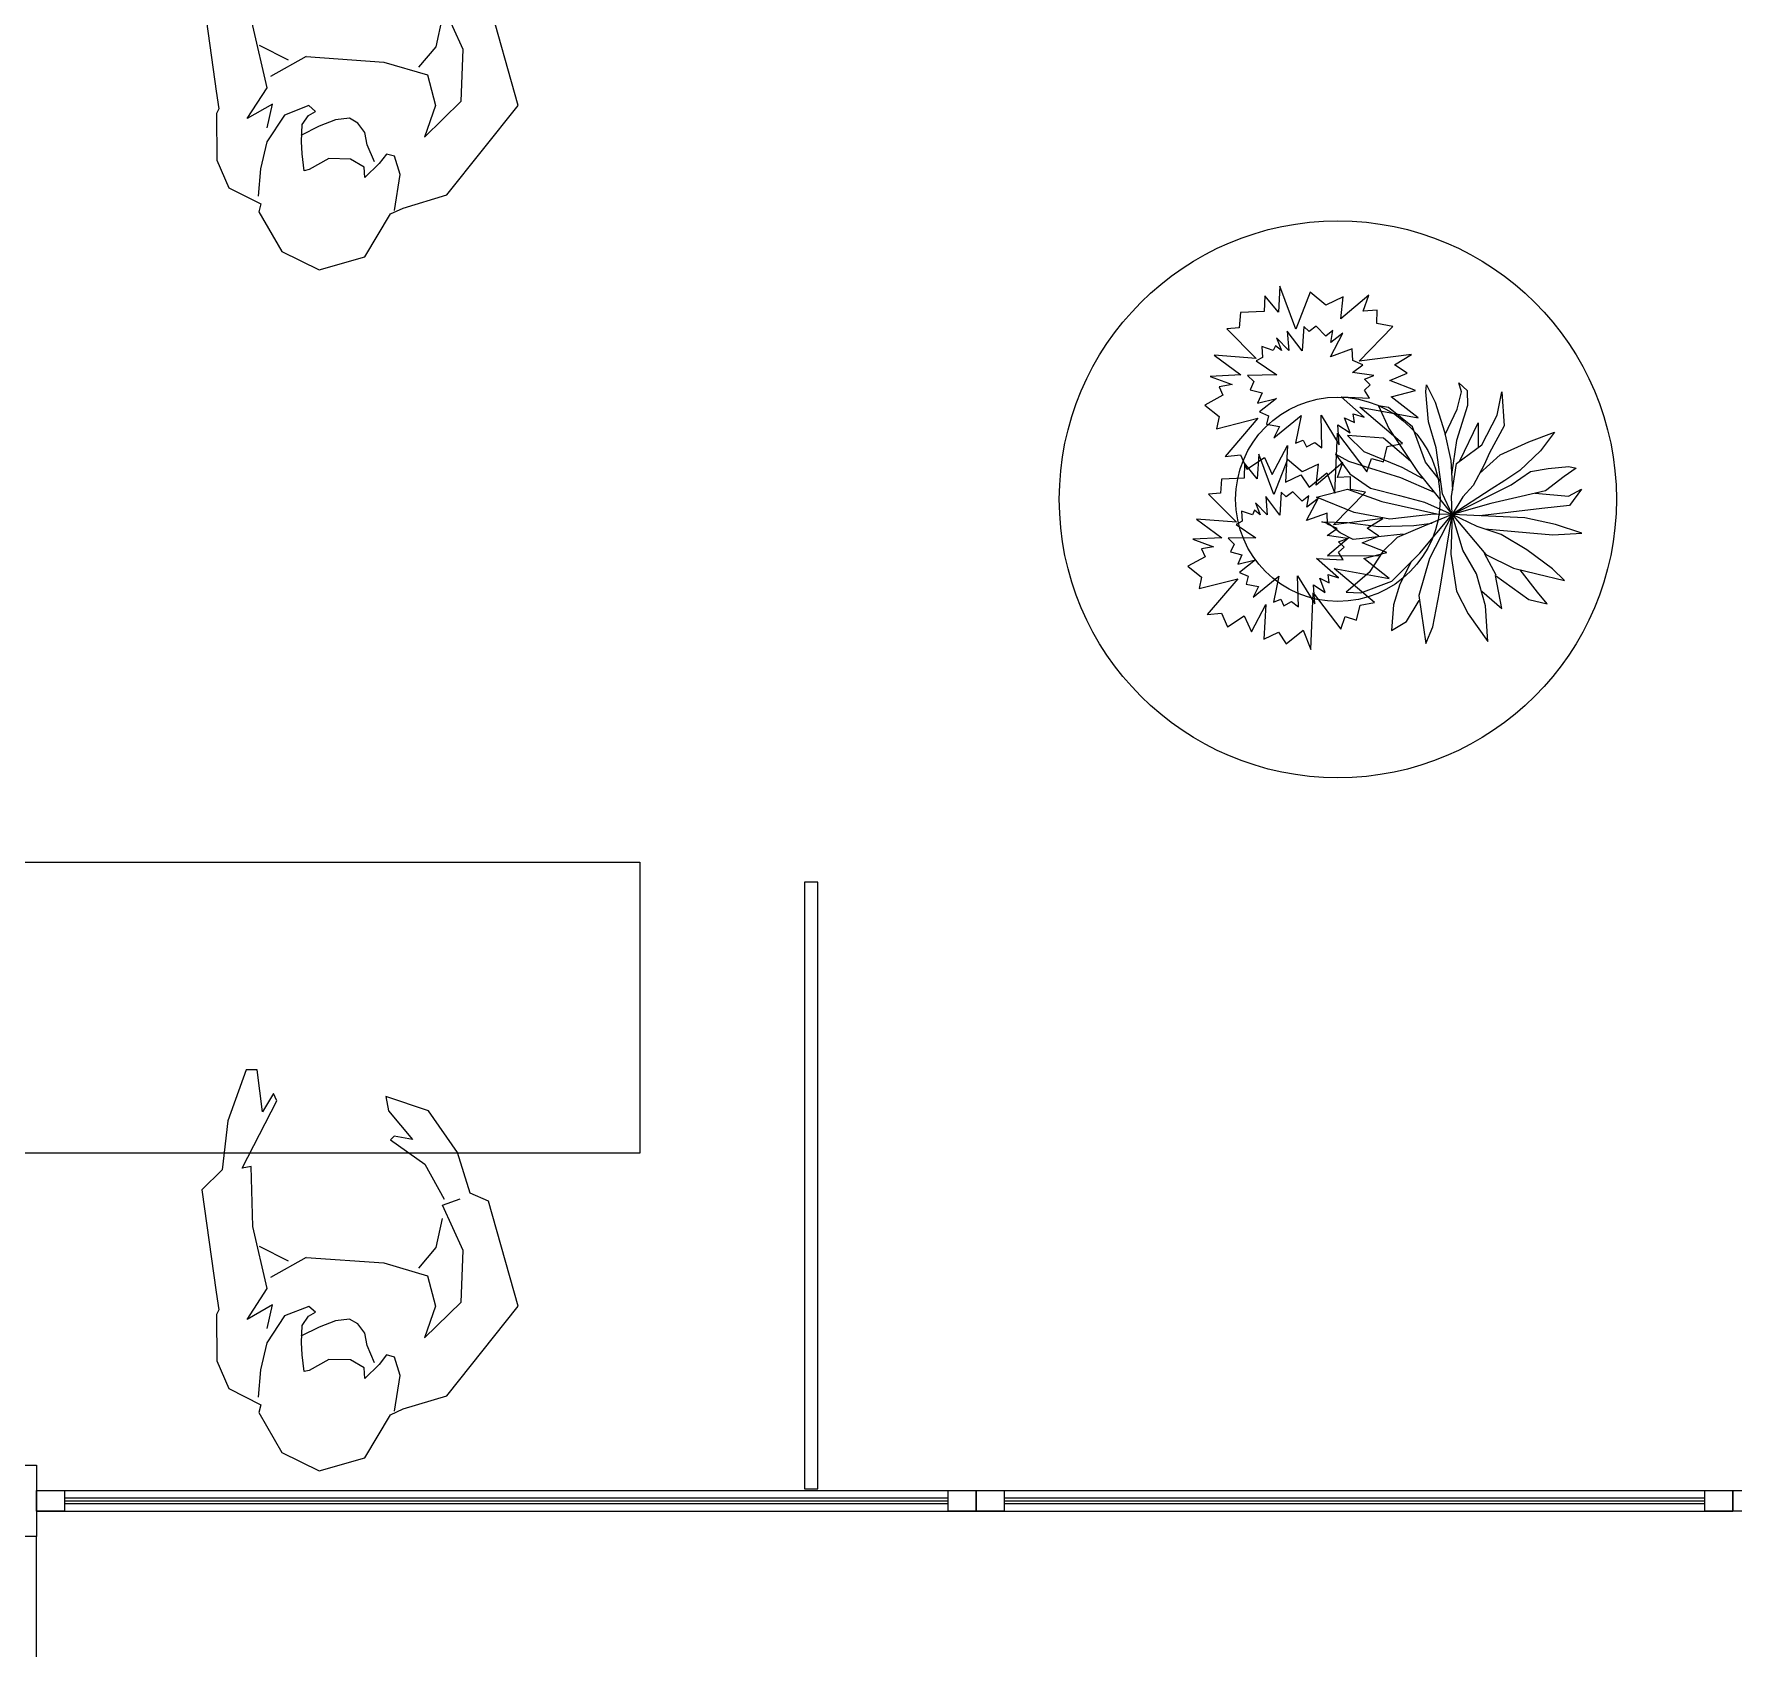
# Model space of a CAD drawing. Header units: millimetres. Extents: x 7703 to 16070, y -6855 to 95.
# Drawn here: x 13867.2 to 14199.6, y -5535 to -5219.1 of the extents above; entities that cross this region are included whole.
import ezdxf

# ---------------------------------------------------------------- set-up
doc = ezdxf.new("R2010")
doc.units = ezdxf.units.MM
doc.set_wipeout_variables(frame=1)
doc.layers.add('AHŞAP İNCE', color=7, linetype='Continuous', lineweight=9, true_color=0x433223)
for name, color, linetype, lineweight in [('E_TEFRIS', 151, 'Continuous', 0), ('TEFRIS', 9, 'Continuous', 0), ('TEFRIŞ', 34, 'Continuous', 20)]:
    doc.layers.add(name, color=color, linetype=linetype, lineweight=lineweight)
for name, color, linetype in [('INSAN', 150, 'Continuous'), ('Kıtc-014 Elk Tes İşaretler', 1, 'Continuous'), ('S-HOLE', 136, 'Continuous'), ('yeni', 7, 'Continuous'), ('YENİ AĞAÇ', 80, 'Continuous')]:
    doc.layers.add(name, color=color, linetype=linetype)
doc.styles.get("Standard").update_dxf_attribs({"font": 'stylu.ttf', "height": 10})

# ---------------------------------------------------------------- blocks, each defined once
blk = doc.blocks.new("INSANPLAN'")
blk.add_wipeout([(21.95, 21.02), (18.76, 25.62), (-4.76, 26.48), (-5.73, 27.25), (-15.47, 28.54), (-21.38, 26.92), (-25.01, 21.92), (-26.42, 22.39), (-35.53, 19.2), (-40.19, 12.35), (-39.32, 2.5), (-31.36, -3.46), (-31.18, -6.15), (-29.97, -15.22), (-14.66, -32.98), (6.72, -30.21), (8.95, -27.03), (17.2, -26.09), (26.36, -21.56), (30.74, -13.25), (27.09, -13.04), (22.47, -15.57), (22.95, -13.59), (21.63, -12.17), (15.45, -17.89), (8.43, -20.34), (8.43, -18.87), (5.78, -19.85), (-0.06, -17.53), (-3.83, -13.07), (-0.93, -8.16), (2.92, 7.27), (2.13, 9.72), (6.54, 15.59), (9.72, 15.71), (21.77, 13.51), (21.92, 14.74), (32.98, 6.5), (35.91, 7.93), (35.98, 9.76), (40.6, 9.56), (41.28, 13.02), (30.89, 17.79), (31.55, 18.22)])
at = {"linetype": 'ByBlock'}
for p, q in [((-20.73, 26.79), (-24.94, 21.18)), ((-14.99, 28.15), (-20.73, 26.79)), ((-6.04, 26.6), (-14.99, 28.15)), ((-5.21, 26.03), (-6.04, 26.6)), ((-1.7, 25.92), (-5.21, 26.03)), ((18.46, 25.14), (-1.7, 25.92)), ((21.61, 20.57), (18.46, 25.14)), ((-26.38, 21.86), (-34.86, 18.78)), ((-24.94, 21.18), (-26.38, 21.86)), ((-18.2, 20.07), (-23.37, 21.45)), ((-13.22, 17.92), (-18.2, 20.07)), ((-8.04, 20.91), (-2.78, 15.97)), ((-6.13, 15.49), (-8.04, 20.91)), ((30.89, 17.79), (21.61, 20.57)), ((-34.86, 18.78), (-39.68, 12.24)), ((-8.66, 13.55), (-13.22, 17.92)), ((-10.5, 17.38), (-6.13, 15.49)), ((21.26, 16.65), (33.03, 7.61)), ((21.29, 14.83), (21.26, 16.65)), ((40.07, 12.49), (30.89, 17.79)), ((-7.67, 8.55), (-8.66, 13.55)), ((-2.78, 15.97), (9.65, 16.59)), ((1.88, 7.4), (-0.75, 14.91)), ((1.78, 10.93), (5.59, 16.01)), ((9.65, 16.59), (21.29, 14.83)), ((-39.68, 12.24), (-38.73, 2.99)), ((-20.05, 11.73), (-16.75, 11.52)), ((-20, 10.68), (-20.05, 11.73)), ((-18.56, 6.5), (-20, 10.68)), ((-16.75, 11.52), (-14.34, 11.24)), ((-14.34, 11.24), (-11.11, 10.52)), ((-12.01, 7.3), (-13.14, 11.1)), ((-11.11, 10.52), (-9.55, 8.94)), ((31.43, 10.8), (39.69, 10.38)), ((34.56, 8.06), (31.43, 10.8)), ((39.69, 10.38), (40.07, 12.49)), ((-11.35, 3.91), (-12.01, 7.3)), ((-9.55, 8.94), (-9.02, 7.48)), ((-9.02, 7.48), (-7.67, 8.55)), ((1.88, 7.4), (-1.88, -7.4)), ((33.03, 7.61), (34.56, 8.06)), ((-19.39, 2.4), (-18.56, 6.5)), ((-11.5, 1.13), (-11.35, 3.91)), ((-38.73, 2.99), (-31.36, -3.46)), ((-23.48, 0.26), (-21.41, 0.02)), ((-21.24, -2.97), (-23.48, 0.26)), ((-21.41, 0.02), (-19.39, 2.4)), ((-12.72, -0.3), (-11.5, 1.13)), ((-19.69, -4.72), (-21.24, -2.97)), ((-20.79, -2.15), (-17.21, -1.34)), ((-17.21, -1.34), (-14.75, -1.28)), ((-14.75, -1.28), (-12.72, -0.3)), ((-31.36, -3.46), (-30.65, -6.08)), ((-30.82, -4.3), (-24.11, -6.65)), ((-30.65, -6.08), (-29.64, -14.97)), ((-24.11, -6.65), (-20.39, -6.21)), ((-20.39, -6.21), (-19.69, -4.72)), ((-1.88, -7.4), (-5.85, -15.36)), ((-17.71, -12.66), (-12.08, -20.94)), ((-12, -15.87), (-17.71, -12.66)), ((21.63, -12.94), (15.75, -18.67)), ((22.21, -13.77), (21.63, -12.94)), ((-29.64, -14.97), (-14.86, -31.78)), ((-5.85, -15.36), (-12, -15.87)), ((-4.08, -13.92), (-0.72, -17.96)), ((27.3, -13.51), (20.92, -17.16)), ((20.92, -17.16), (22.21, -13.77)), ((25.88, -21.2), (30.1, -13.49)), ((30.1, -13.49), (27.3, -13.51)), ((-0.72, -17.96), (4.67, -20.23)), ((15.75, -18.67), (8.31, -21.17)), ((-12.08, -20.94), (-2.18, -23.1)), ((-2.18, -23.1), (7.24, -20.65)), ((7.24, -20.65), (7.83, -24.27)), ((16.84, -25.39), (25.88, -21.2)), ((6.43, -29.67), (8.6, -26.39)), ((8.6, -26.39), (16.84, -25.39)), ((-14.86, -31.78), (6.43, -29.67))]:
    blk.add_line(p, q, dxfattribs=at)
blk = doc.blocks.new('GFGFF')
at = {"layer": 'YENİ AĞAÇ'}
blk.add_lwpolyline([(501.924, 209.795), (501.375, 209.406), (501.579, 209.377), (501.613, 209.168), (501.881, 209.263), (501.925, 209.015), (502.221, 209.345), (502.074, 208.873), (502.298, 208.917), (502.365, 208.731), (502.645, 208.858), (502.683, 208.567), (502.912, 209.342), (503.166, 208.743), (503.271, 208.903), (503.418, 208.816), (503.517, 209.007), (503.725, 208.997), (503.285, 209.606), (504.012, 209.278), (503.73, 209.64), (504.066, 209.645), (503.763, 209.859), (504.015, 209.897), (503.878, 210.046), (504.131, 210.123), (503.427, 210.21), (503.981, 210.551), (503.783, 210.639), (503.827, 210.814), (503.645, 210.847), (503.772, 211.038), (503.327, 210.818), (503.431, 211.099), (503.179, 211.048), (503.018, 211.267), (502.707, 210.834), (502.64, 211.442), (502.536, 211.108), (502.415, 211.365), (502.355, 211.163), (502.042, 211.228), (501.976, 211.035), (501.811, 211.063), (502.098, 210.58), (501.56, 210.76), (501.841, 210.415), (501.439, 210.496), (501.698, 210.321), (501.523, 210.332), (501.545, 210.211), (501.275, 210.14), (501.425, 209.943), (501.353, 209.793)], close=True, dxfattribs=at)
at = {"layer": 'YENİ AĞAÇ', "color": 6}
blk.add_lwpolyline([(502.31, 210.299), (501.927, 210.388), (501.993, 210.287), (501.915, 210.191), (502.061, 210.111), (501.97, 209.995), (502.229, 209.994), (501.966, 209.874), (502.072, 209.794), (502.016, 209.692), (502.181, 209.619), (502.068, 209.489), (502.496, 209.69), (502.333, 209.347), (502.444, 209.363), (502.463, 209.265), (502.585, 209.296), (502.662, 209.201), (502.757, 209.63), (502.896, 209.185), (502.945, 209.449), (503.078, 209.304), (503.053, 209.52), (503.168, 209.424), (503.18, 209.542), (503.312, 209.462), (503.076, 209.803), (503.441, 209.693), (503.402, 209.814), (503.496, 209.863), (503.439, 209.955), (503.572, 209.975), (503.303, 210.083), (503.466, 210.147), (503.346, 210.238), (503.38, 210.393), (503.069, 210.36), (503.309, 210.626), (503.122, 210.542), (503.187, 210.695), (503.076, 210.642), (502.982, 210.805), (502.873, 210.758), (502.821, 210.841), (502.721, 210.528), (502.59, 210.833), (502.549, 210.576), (502.428, 210.783), (502.452, 210.602), (502.389, 210.683), (502.345, 210.626), (502.209, 210.716), (502.181, 210.574), (502.087, 210.548)], close=True, dxfattribs=at)
at = {"flags": 1}
for tag, p in [('SIZE', (502.716, 210.039)), ('ITEM', (502.74, 210.06))]:
    blk.add_attdef(tag, p, '', height=0.0189, rotation=311.6524, dxfattribs=at)
for tag, p in [('SIZE', (502.717, 210.018)), ('ITEM', (502.717, 210.072))]:
    blk.add_attdef(tag, p, '', height=0.0323, dxfattribs=at)
blk = doc.blocks.new('DDDDCD')
at = {"layer": 'YENİ AĞAÇ', "color": 204}
for points in [[(274.5876, 183.5043), (274.39, 183.3644), (274.4636, 183.3539), (274.4756, 183.2789), (274.5721, 183.3129), (274.5881, 183.2237), (274.6946, 183.3425), (274.6418, 183.1725), (274.7225, 183.1884), (274.7463, 183.1213), (274.8473, 183.1672), (274.8611, 183.0622), (274.9435, 183.3413), (275.0348, 183.1258), (275.0725, 183.1835), (275.1256, 183.1519), (275.1611, 183.2209), (275.2362, 183.2171), (275.0777, 183.4364), (275.3393, 183.3183), (275.238, 183.4485), (275.3588, 183.4504), (275.2497, 183.5276), (275.3405, 183.5413), (275.2913, 183.5948), (275.3822, 183.6227), (275.1286, 183.6538), (275.3282, 183.7767), (275.2571, 183.8082), (275.2727, 183.8714), (275.2072, 183.8831), (275.2528, 183.9521), (275.0927, 183.8728), (275.1303, 183.9739), (275.0394, 183.9556), (274.9817, 184.0346), (274.8697, 183.8785), (274.8455, 184.0975), (274.8079, 183.9772), (274.7643, 184.0697), (274.743, 183.9969), (274.63, 184.0203), (274.6065, 183.9509), (274.5472, 183.9609), (274.6502, 183.7872), (274.4565, 183.8518), (274.5578, 183.7278), (274.4132, 183.7569), (274.5065, 183.6938), (274.4432, 183.6977), (274.4512, 183.6542), (274.3542, 183.6286), (274.4079, 183.5576), (274.3821, 183.5039)], [(274.7266, 183.6858), (274.5887, 183.7178), (274.6127, 183.6815), (274.5845, 183.6471), (274.6369, 183.6181), (274.6042, 183.5765), (274.6975, 183.5761), (274.6027, 183.5331), (274.641, 183.504), (274.6209, 183.4675), (274.6803, 183.4412), (274.6397, 183.3943), (274.7938, 183.4668), (274.7351, 183.3431), (274.7749, 183.349), (274.7818, 183.3135), (274.8257, 183.3249), (274.8533, 183.2905), (274.8875, 183.4451), (274.9376, 183.2848), (274.9552, 183.3798), (275.003, 183.3277), (274.9943, 183.4054), (275.0356, 183.371), (275.0399, 183.4133), (275.0874, 183.3844), (275.0024, 183.5074), (275.1338, 183.4679), (275.1198, 183.5113), (275.1536, 183.529), (275.1332, 183.5622), (275.1811, 183.5691), (275.0841, 183.6083), (275.143, 183.6311), (275.0997, 183.6638), (275.1117, 183.7197), (275, 183.708), (275.0863, 183.8037), (275.0191, 183.7734), (275.0426, 183.8284), (275.0024, 183.8094), (274.9688, 183.8679), (274.9292, 183.8512), (274.9106, 183.881), (274.8747, 183.7684), (274.8276, 183.8783), (274.8128, 183.7858), (274.7693, 183.8603), (274.778, 183.795), (274.755, 183.8241), (274.7392, 183.8037), (274.6902, 183.8362), (274.6801, 183.7851), (274.6466, 183.7755)]]:
    blk.add_lwpolyline(points, close=True, dxfattribs=at)
at = {"layer": 'YENİ AĞAÇ', "color": 204, "flags": 1}
for tag, p in [('ITEM', (274.8733, 183.6042)), ('SIZE', (274.8733, 183.5848))]:
    blk.add_attdef(tag, p, '', height=0.0116, dxfattribs=at)
for tag, p in [('SIZE', (274.8729, 183.5922)), ('ITEM', (274.8814, 183.5997))]:
    blk.add_attdef(tag, p, '', height=0.00681, rotation=311.65238, dxfattribs=at)
blk = doc.blocks.new('FDDD')
at = {"layer": 'YENİ AĞAÇ', "color": 10}
for p, q in [((274.6689, 191.3926), (274.6164, 191.4145)), ((274.6164, 191.4145), (274.6427, 191.2737)), ((274.777, 191.2486), (274.6689, 191.3926)), ((274.8734, 191.2549), (274.8997, 191.4271)), ((274.8997, 191.4271), (274.9143, 191.4646)), ((274.9143, 191.4646), (274.9377, 191.3551)), ((275.1012, 191.377), (275.0983, 191.4301)), ((275.0983, 191.4301), (275.1334, 191.377)), ((274.9377, 191.3551), (274.9493, 191.1767)), ((275.0516, 191.2862), (275.1012, 191.377)), ((275.1334, 191.377), (275.1159, 191.2925)), ((275.2677, 191.1954), (275.3261, 191.3206)), ((275.3261, 191.3206), (275.2911, 191.1266)), ((274.3068, 191.2048), (274.3594, 191.0734)), ((274.3711, 191.1454), (274.3068, 191.2048)), ((274.5988, 191.2267), (274.4003, 191.2925)), ((274.4003, 191.2925), (274.4703, 191.1798)), ((274.7178, 191.0606), (274.5988, 191.2267)), ((274.6427, 191.2737), (274.7419, 190.992)), ((274.8004, 191.0327), (274.777, 191.2486)), ((274.8792, 191.0985), (274.8734, 191.2549)), ((274.9488, 191.1612), (275.0516, 191.2862)), ((275.1159, 191.2925), (275.0048, 191.111)), ((274.4849, 191.0734), (274.3711, 191.1454)), ((274.4703, 191.1798), (274.6602, 191.039)), ((274.8501, 190.8324), (274.8792, 191.0985)), ((275.0048, 191.111), (274.9277, 190.9275)), ((274.9493, 191.1767), (274.9435, 191.0077)), ((274.9932, 190.992), (275.1508, 191.1798)), ((275.1508, 191.1798), (275.1159, 191.039)), ((275.1392, 191.0515), (275.2677, 191.1954)), ((275.2911, 191.1266), (275.1713, 190.9952)), ((274.3594, 191.0734), (274.4557, 190.9639)), ((274.6397, 190.9795), (274.4849, 191.0734)), ((274.6602, 191.039), (274.7595, 190.9482)), ((274.858, 190.9044), (274.8004, 191.0327)), ((274.9435, 191.0077), (274.9117, 190.8393)), ((274.9727, 190.9827), (275.1392, 191.0515)), ((275.2297, 190.9701), (275.4079, 191.0014)), ((275.4079, 191.0014), (275.5656, 191.0202)), ((275.5656, 191.0202), (275.4605, 190.9357)), ((274.1403, 190.9889), (274.3243, 190.992)), ((274.3302, 190.8513), (274.1403, 190.9889)), ((274.3243, 190.992), (274.4996, 190.8732)), ((274.4557, 190.9639), (274.6076, 190.8825)), ((274.8074, 190.8507), (274.6397, 190.9795)), ((274.7419, 190.992), (274.876, 190.7026)), ((274.8968, 190.8043), (274.9727, 190.9827)), ((275.1246, 190.9357), (275.0341, 190.8356)), ((275.0868, 190.8939), (275.2297, 190.9701)), ((275.1713, 190.9952), (275.1246, 190.9357)), ((275.4605, 190.9357), (275.3174, 190.8543)), ((274.1345, 190.8449), (274.2776, 190.8043)), ((274.1724, 190.823), (274.1345, 190.8449)), ((274.2221, 190.7573), (274.1724, 190.823)), ((274.2776, 190.8043), (274.447, 190.7386)), ((274.52, 190.7636), (274.3302, 190.8513)), ((274.4996, 190.8732), (274.8074, 190.7205)), ((274.6076, 190.8825), (274.7391, 190.8105)), ((274.7391, 190.8105), (274.876, 190.7026)), ((274.876, 190.7026), (274.8501, 190.8324)), ((274.876, 190.7026), (274.8968, 190.8043)), ((275.0341, 190.8356), (274.961, 190.7855)), ((275.2181, 190.8199), (275.1304, 190.7886)), ((275.3174, 190.8543), (275.2181, 190.8199)), ((275.2472, 190.7855), (275.3757, 190.8324)), ((275.3757, 190.8324), (275.478, 190.8262)), ((275.478, 190.8262), (275.5978, 190.8074)), ((275.5978, 190.8074), (275.6357, 190.7886)), ((274.267, 190.7179), (274.1199, 190.6447)), ((274.2863, 190.701), (274.2221, 190.7573)), ((274.447, 190.7386), (274.6456, 190.6948)), ((274.7741, 190.7292), (274.52, 190.7636)), ((274.876, 190.7026), (274.7741, 190.7292)), ((275.1304, 190.7886), (274.876, 190.7026)), ((274.876, 190.7026), (275.2472, 190.7855)), ((274.961, 190.7855), (274.876, 190.7026)), ((275.1071, 190.7104), (274.876, 190.7026)), ((275.2881, 190.7073), (275.1071, 190.7104)), ((275.4312, 190.7042), (275.2881, 190.7073)), ((275.37, 190.7055), (275.5539, 190.6415)), ((275.5569, 190.7573), (275.4312, 190.7042)), ((275.6357, 190.7886), (275.5569, 190.7573)), ((274.1199, 190.6447), (274.409, 190.5758)), ((274.5726, 190.6604), (274.2863, 190.701)), ((274.5346, 190.6509), (274.4353, 190.5915)), ((274.7011, 190.676), (274.5346, 190.6509)), ((274.6397, 190.532), (274.876, 190.7026)), ((274.6456, 190.6948), (274.7515, 190.6828)), ((274.876, 190.7026), (274.6865, 190.4882)), ((274.6952, 190.2848), (274.876, 190.7026)), ((274.876, 190.7026), (274.7011, 190.676)), ((274.876, 190.7026), (274.8121, 190.4819)), ((275.2794, 190.5821), (274.876, 190.7026)), ((274.8851, 190.4882), (274.876, 190.7026)), ((274.999, 190.6009), (274.876, 190.7026)), ((274.876, 190.7026), (275.0077, 190.4319)), ((275.3875, 190.6103), (275.0294, 190.6568)), ((275.5452, 190.5884), (275.3875, 190.6103)), ((275.6357, 190.6634), (275.5452, 190.5884)), ((275.5539, 190.6415), (275.6357, 190.6634)), ((274.4353, 190.5915), (274.3302, 190.4945)), ((274.4441, 190.4131), (274.6397, 190.532)), ((275.1217, 190.5227), (274.999, 190.6009)), ((275.0382, 190.5759), (275.2648, 190.4976)), ((275.2444, 190.4006), (275.1217, 190.5227)), ((275.44, 190.5008), (275.2794, 190.5821)), ((274.3302, 190.4945), (274.1724, 190.4162)), ((274.1724, 190.4162), (274.2542, 190.3912)), ((274.2542, 190.3912), (274.4441, 190.4131)), ((274.5826, 190.4973), (274.4849, 190.385)), ((274.6865, 190.4882), (274.5755, 190.2942)), ((274.8121, 190.4819), (274.7916, 190.266)), ((274.9289, 190.3349), (274.8851, 190.4882)), ((275.037, 190.3004), (275.0019, 190.4381)), ((275.0077, 190.4319), (275.145, 190.3161)), ((275.2648, 190.4976), (275.4108, 190.4475)), ((275.4108, 190.4475), (275.5773, 190.4162)), ((275.5773, 190.4162), (275.44, 190.5008)), ((274.4849, 190.385), (274.4207, 190.2785)), ((274.9347, 190.144), (274.9289, 190.3349)), ((275.145, 190.3161), (275.2677, 190.2504)), ((275.3612, 190.2566), (275.2444, 190.4006)), ((274.4207, 190.2785), (274.3739, 190.1377)), ((274.4703, 190.1659), (274.5697, 190.266)), ((274.5755, 190.2942), (274.5463, 190.0157)), ((274.6106, 190.1002), (274.6952, 190.2848)), ((274.7916, 190.266), (274.8267, 190.1221)), ((274.9347, 190.2316), (275.0223, 190.1065)), ((275.0223, 190.1065), (275.0341, 190.3004)), ((275.0341, 190.3004), (275.1859, 190.119)), ((275.2444, 190.1471), (275.1801, 190.2974)), ((275.2677, 190.2504), (275.4137, 190.1753)), ((275.4137, 190.1753), (275.3612, 190.2566)), ((274.3739, 190.1377), (274.4703, 190.1659)), ((274.8267, 190.1221), (274.8968, 189.9406)), ((274.8968, 189.9406), (274.9347, 190.144)), ((275.1859, 190.119), (275.2823, 190.0689)), ((275.2823, 190.0689), (275.2444, 190.1471)), ((274.5463, 190.0157), (274.6106, 190.1002))]:
    blk.add_line(p, q, dxfattribs=at)
blk = doc.blocks.new('dh')
at = {"color": 251}
for p, q in [((687468.08, -112978.01), (687468.08, -112981.58)), ((687511.83, -112978.01), (687511.83, -112981.58)), ((687541.91, -112978.01), (687541.91, -112981.58)), ((687585.66, -112978.01), (687585.66, -112981.58)), ((687470.71, -112981.58), (687466.33, -112981.58)), ((687472.46, -112983.33), (687472.46, -113008.49)), ((687507.46, -112983.33), (687507.46, -113008.49)), ((687513.58, -112981.58), (687509.21, -112981.58)), ((687544.54, -112981.58), (687540.16, -112981.58)), ((687546.29, -112983.33), (687546.29, -113008.49)), ((687581.29, -112983.33), (687581.29, -113008.49)), ((687587.41, -112981.58), (687583.04, -112981.58)), ((687464.12, -112984.17), (687467.85, -113007.83)), ((687515.8, -112984.17), (687512.07, -113007.83)), ((687537.95, -112984.17), (687541.68, -113007.83)), ((687469.6, -113007.83), (687470.71, -113007.83)), ((687509.21, -113007.83), (687510.32, -113007.83)), ((687543.43, -113007.83), (687544.54, -113007.83)), ((687583.04, -113007.83), (687584.15, -113007.83))]:
    blk.add_line(p, q, dxfattribs=at)
blk.add_line((687589.63, -112984.17), (687585.9, -113007.83))
for points in [[(687468.08, -112978.01), (687468.35, -112976.86), (687469.15, -112975.73), (687470.47, -112974.66), (687472.26, -112973.68), (687474.49, -112972.8), (687477.1, -112972.05), (687480.03, -112971.44), (687483.2, -112971), (687486.54, -112970.73), (687489.96, -112970.64), (687493.38, -112970.73), (687496.72, -112971), (687499.89, -112971.44), (687502.82, -112972.05), (687505.43, -112972.8), (687507.66, -112973.68), (687509.45, -112974.66), (687510.76, -112975.73), (687511.56, -112976.86), (687511.83, -112978.01)], [(687541.91, -112978.01), (687542.18, -112976.86), (687542.98, -112975.73), (687544.3, -112974.66), (687546.09, -112973.68), (687548.32, -112972.8), (687550.93, -112972.05), (687553.86, -112971.44), (687557.03, -112971), (687560.37, -112970.73), (687563.79, -112970.64), (687567.21, -112970.73), (687570.55, -112971), (687573.72, -112971.44), (687576.65, -112972.05), (687579.26, -112972.8), (687581.49, -112973.68), (687583.28, -112974.66), (687584.59, -112975.73), (687585.39, -112976.86), (687585.66, -112978.01)]]:
    blk.add_lwpolyline(points, dxfattribs=at)
for centre, radius, start, end in [((687466.33, -112983.82), 2.24, 90, 188.9589), ((687470.71, -112983.33), 1.75, 0, 90), ((687509.21, -112983.33), 1.75, 90, 180), ((687513.58, -112983.82), 2.24, 351.0411, 90), ((687540.16, -112983.82), 2.24, 90, 188.9589), ((687544.54, -112983.33), 1.75, 0, 90), ((687583.04, -112983.33), 1.75, 90, 180), ((687489.96, -112988.14), 21.88, 216.8699, 323.1301), ((687563.79, -112988.14), 21.88, 216.8699, 323.1301), ((687489.96, -113001.26), 23.07, 196.5303, 343.4697), ((687469.6, -113009.08), 1.25, 90, 201.0018), ((687470.71, -113010.48), 2.65, 25.5781, 90), ((687489.96, -113001.26), 18.69, 205.5781, 334.4219), ((687509.21, -113010.48), 2.65, 90, 154.4219), ((687510.32, -113009.08), 1.25, 338.9982, 90), ((687563.79, -113001.26), 23.07, 196.5303, 343.4697), ((687543.43, -113009.08), 1.25, 90, 201.0018), ((687544.54, -113010.48), 2.65, 25.5781, 90), ((687563.79, -113001.26), 18.69, 205.5781, 334.4219), ((687583.04, -113010.48), 2.65, 90, 154.4219), ((687584.15, -113009.08), 1.25, 338.9982, 90)]:
    blk.add_arc(centre, radius, start, end, dxfattribs=at)
blk.add_arc((687587.41, -112983.82), 2.24, 351.0411, 90)
at = {"layer": 'AHŞAP İNCE'}
for p, q in [((687461.83, -112970.68), (687461.83, -112900.68)), ((687464.32, -112970.68), (687463.19, -112900.68)), ((687466.66, -112970.68), (687464.88, -112900.68)), ((687470.6, -112970.68), (687467.43, -112900.68)), ((687472.1, -112970.68), (687468.93, -112900.68)), ((687472.68, -112970.68), (687473.28, -112900.68)), ((687473.86, -112970.68), (687475.03, -112900.68)), ((687475.09, -112970.68), (687475.69, -112900.68)), ((687479, -112970.68), (687475.83, -112900.68)), ((687480.6, -112970.68), (687479.7, -112900.68)), ((687481.82, -112970.68), (687482.94, -112900.68)), ((687484.29, -112970.68), (687485.42, -112900.68)), ((687485.49, -112970.68), (687485.49, -112900.68)), ((687489.28, -112970.68), (687486.11, -112900.68)), ((687492.09, -112970.68), (687493.22, -112900.68)), ((687497.08, -112970.68), (687493.91, -112900.68)), ((687494.89, -112970.68), (687494.89, -112900.68)), ((687497.74, -112970.68), (687498.87, -112900.68)), ((687498.94, -112970.68), (687498.94, -112900.68)), ((687502.73, -112970.68), (687499.56, -112900.68)), ((687500.15, -112970.68), (687501.28, -112900.68)), ((687502.44, -112970.68), (687501.54, -112900.68)), ((687504.32, -112970.68), (687503.42, -112900.68)), ((687505.26, -112970.68), (687507.05, -112900.68)), ((687508.33, -112970.68), (687508.33, -112900.68)), ((687510.83, -112970.68), (687509.69, -112900.68)), ((687513.17, -112970.68), (687511.39, -112900.68)), ((687531.83, -112970.68), (687531.83, -112900.68)), ((687534.32, -112970.68), (687533.19, -112900.68)), ((687536.66, -112970.68), (687534.88, -112900.68)), ((687540.6, -112970.68), (687537.43, -112900.68)), ((687542.1, -112970.68), (687538.93, -112900.68)), ((687542.68, -112970.68), (687543.28, -112900.68)), ((687543.86, -112970.68), (687545.03, -112900.68)), ((687545.09, -112970.68), (687545.69, -112900.68)), ((687549, -112970.68), (687545.83, -112900.68)), ((687550.6, -112970.68), (687549.7, -112900.68)), ((687551.82, -112970.68), (687552.94, -112900.68)), ((687554.29, -112970.68), (687555.42, -112900.68)), ((687555.49, -112970.68), (687555.49, -112900.68)), ((687559.28, -112970.68), (687556.11, -112900.68)), ((687562.09, -112970.68), (687563.22, -112900.68)), ((687567.08, -112970.68), (687563.91, -112900.68)), ((687564.89, -112970.68), (687564.89, -112900.68)), ((687567.74, -112970.68), (687568.87, -112900.68)), ((687568.94, -112970.68), (687568.94, -112900.68)), ((687572.73, -112970.68), (687569.56, -112900.68)), ((687570.15, -112970.68), (687571.28, -112900.68)), ((687572.44, -112970.68), (687571.54, -112900.68)), ((687574.32, -112970.68), (687573.42, -112900.68)), ((687575.26, -112970.68), (687577.05, -112900.68)), ((687578.33, -112970.68), (687578.33, -112900.68)), ((687580.83, -112970.68), (687579.69, -112900.68)), ((687583.17, -112970.68), (687581.39, -112900.68)), ((687485.31, -112970.68), (687485.31, -112915.31)), ((687555.31, -112970.68), (687555.31, -112915.31)), ((687467.12, -112970.68), (687468.03, -112918.01)), ((687537.12, -112970.68), (687538.03, -112918.01)), ((687510.53, -112970.68), (687508.33, -112925.74)), ((687580.53, -112970.68), (687578.33, -112925.74)), ((687476.43, -112970.68), (687477.1, -112931.71)), ((687486.7, -112970.68), (687487.38, -112931.71)), ((687546.43, -112970.68), (687547.1, -112931.71)), ((687556.7, -112970.68), (687557.38, -112931.71)), ((687512.1, -112970.68), (687510.89, -112945.81)), ((687582.1, -112970.68), (687580.89, -112945.81)), ((687474.57, -112970.68), (687474.85, -112954.48)), ((687475.26, -112970.68), (687474.75, -112960.21)), ((687482.17, -112970.68), (687481.66, -112960.21)), ((687492.44, -112970.68), (687491.93, -112960.21)), ((687493, -112970.68), (687492.75, -112961.69)), ((687494.04, -112970.68), (687493.92, -112962.41))]:
    blk.add_line(p, q, dxfattribs=at)
at = {"layer": 'S-HOLE', "color": 45}
blk.add_line((687455.06, -112970.68), (687455.06, -112900.68), dxfattribs=at)
at = {"layer": 'TEFRIS', "color": 251}
for p, q in [((687598.04, -112815.37), (687448.04, -112815.37)), ((687448.04, -112815.37), (687448.04, -112894.87)), ((687453.04, -112815.37), (687453.04, -112825.37)), ((687593.04, -112815.37), (687593.04, -112825.37)), ((687598.04, -112815.37), (687598.04, -112894.87)), ((687593.04, -112825.37), (687453.04, -112825.37)), ((687453.04, -112825.37), (687453.04, -112894.87)), ((687593.04, -112825.37), (687593.04, -112876.5)), ((687523.04, -112841.71), (687523.04, -112831.1)), ((687458.54, -112838.35), (687517.53, -112838.35)), ((687587.53, -112838.35), (687528.54, -112838.35)), ((687563.73, -112851.06), (687573.56, -112841.76)), ((687459.15, -112849.87), (687517.65, -112849.87)), ((687522.04, -112847.28), (687522.04, -112891.87)), ((687524.04, -112847.28), (687524.04, -112891.87)), ((687556.22, -112849.87), (687528.42, -112849.87)), ((687586.93, -112849.87), (687582.69, -112849.87)), ((687593.04, -112876.5), (687593.04, -112894.87)), ((687575.54, -112884.67), (687585.69, -112877.86)), ((687522.04, -112888.87), (687524.04, -112888.87)), ((687453.04, -112894.87), (687448.04, -112894.87)), ((687593.04, -112894.87), (687598.04, -112894.87))]:
    blk.add_line(p, q, dxfattribs=at)
for points in [[(687571.86, -112864.54, -0.050626), (687571.12, -112863.35, -0.064466), (687570.76, -112862.3, -0.103979), (687570.77, -112861.27, -0.175914), (687571.1, -112860.75, -0.175914), (687571.69, -112860.56, -0.068381), (687572.36, -112860.68, -0.064466)], [(687575.48, -112866.1, -0.053245), (687575.34, -112866.23, -0.175914), (687574.75, -112866.42, -0.103979), (687573.76, -112866.17, -0.064466), (687572.83, -112865.56, -0.050626), (687571.86, -112864.54, -0.050626)]]:
    blk.add_lwpolyline(points, format="xyb", dxfattribs=at)
for centre, radius, start, end in [((687461.09, -112831.63), 8.05, 128.8971, 208.5889), ((687514.98, -112831.63), 8.05, 331.4111, 51.1029), ((687531.09, -112831.63), 8.05, 128.8971, 208.5889), ((687584.98, -112831.63), 8.05, 331.4111, 51.1029), ((687458.54, -112833.35), 5, 205.3235, 270), ((687517.53, -112833.35), 5, 270, 334.6765), ((687528.54, -112833.35), 5, 205.3235, 270), ((687587.53, -112833.35), 5, 270, 334.6765), ((687483.32, -112837.42), 30.29, 179.8732, 197.7943), ((687563.03, -112816.03), 27.9, 290.0632, 303.0589), ((687632.77, -112842.41), 53.46, 176.705, 215.9024), ((687562.75, -112837.42), 30.29, 342.2057, 0.1268), ((687505.86, -112841.62), 17.18, 341.7436, 359.729), ((687540.22, -112841.62), 17.18, 180.271, 198.2564), ((687459.15, -112844.87), 5, 201.1544, 270), ((687517.65, -112844.87), 5, 270, 334.7087), ((687528.42, -112844.87), 5, 205.2913, 270), ((687586.93, -112844.87), 5, 270, 338.8456), ((687560.31, -112863.93), 16.24, 69.3117, 105.6865), ((687620.56, -112836.92), 65.63, 189.9719, 226.6899), ((687579.34, -112856.12), 8.11, 142.621, 201.1501), ((687579.93, -112841.2), 23.82, 213.3053, 248.2808), ((687592.53, -112852.66), 21.71, 197.1051, 254.0136), ((687587.89, -112870.44), 16.94, 160.0856, 223.4575), ((687581.45, -112868.27), 9.59, 246.8641, 328.0778), ((687487.04, -112689.2), 205.67, 260.4844, 279.7982), ((687559.04, -112689.2), 205.67, 260.2018, 279.5156)]:
    blk.add_arc(centre, radius, start, end, dxfattribs=at)
at = {"layer": 'TEFRIŞ', "ltscale": 25}
for points in [[(687455.06, -112900.68), (687455.06, -112970.68), (687525.06, -112970.68), (687525.06, -112900.68)], [(687525.06, -112900.68), (687525.06, -112970.68), (687595.06, -112970.68), (687595.06, -112900.68)]]:
    blk.add_lwpolyline(points, close=True, dxfattribs=at)

msp = doc.modelspace()

# ---------------------------------------------------------------- linework, layer by layer
for p, q in [((13873.15, -5504.16), (14046.03, -5504.16)), ((14057, -5504.16), (14194.08, -5504.16)), ((13867.72, -5508.16), (14051.52, -5508.16)), ((14051.56, -5508.16), (14199.57, -5508.16)), ((13867.67, -5804.99), (13867.67, -5513.14))]:
    msp.add_line(p, q)
at = {"color": 4}
for p, q in [((13873.15, -5505.55), (14046.03, -5505.55)), ((13873.15, -5506.16), (14046.03, -5506.16)), ((13873.18, -5506.72), (14046.02, -5506.72)), ((13887.63, -5506.72), (14046.02, -5506.72)), ((14057, -5505.55), (14194.08, -5505.55)), ((14057, -5506.16), (14194.08, -5506.16)), ((14057.03, -5506.72), (14194.07, -5506.72)), ((14071.48, -5506.72), (14194.07, -5506.72))]:
    msp.add_line(p, q, dxfattribs=at)
for points in [[(14020.51, -5385.11), (14017.94, -5385.11), (14017.94, -5503.79), (14020.51, -5503.79)], [(13867.67, -5504.16), (13873.15, -5504.16), (13873.15, -5508.16), (13867.67, -5508.16)], [(13867.67, -5504.16), (13873.15, -5504.16), (13873.15, -5508.16), (13867.67, -5508.16)], [(14046.03, -5504.16), (14051.52, -5504.16), (14051.52, -5508.16), (14046.03, -5508.16)], [(14051.52, -5504.16), (14057, -5504.16), (14057, -5508.16), (14051.52, -5508.16)], [(14051.52, -5504.16), (14057, -5504.16), (14057, -5508.16), (14051.52, -5508.16)], [(14194.08, -5504.16), (14199.57, -5504.16), (14199.57, -5508.16), (14194.08, -5508.16)], [(14199.57, -5504.16), (14205.05, -5504.16), (14205.05, -5508.16), (14199.57, -5508.16)], [(14199.57, -5504.16), (14205.05, -5504.16), (14205.05, -5508.16), (14199.57, -5508.16)]]:
    msp.add_lwpolyline(points, close=True)
at = {"color": 0}
msp.add_lwpolyline([(13852.67, -5513.14), (13852.67, -5499.18), (13867.67, -5499.18), (13867.67, -5513.14)], close=True, dxfattribs=at)
at = {"layer": 'Kıtc-014 Elk Tes İşaretler', "lineweight": 20, "ltscale": 0.29}
msp.add_circle((14122.28, -5310.17, 0), 20, dxfattribs=at)
at = {"layer": 'TEFRIS'}
msp.add_circle((14122.28, -5310.17), 54.5, dxfattribs=at)

# ---------------------------------------------------------------- block references
at = {"layer": 'INSAN', "rotation": 100.1429128525511}
msp.add_blockref("INSANPLAN'", (13928.02, -5224.06, 0), dxfattribs=at)
at = {"layer": 'Kıtc-014 Elk Tes İşaretler', "lineweight": 20}
msp.add_blockref('dh', (-673267.17, 107792.93), dxfattribs=at)
at = {"layer": 'yeni'}
for name, p, xscale, yscale, zscale, rotation in [('FDDD', (6682.92, -13840.18), 33.8687999998632, 33.8687999998632, 33.8687999998632, 14.05992899406102), ('DDDDCD', (5626.24, -14678.7), 38.21999999999942, 38.21999999999942, 38.21999999999942, 14.05992899434311)]:
    msp.add_blockref(name, p, dxfattribs=dict(at, xscale=xscale, yscale=yscale, zscale=zscale, rotation=rotation))
at = {"layer": 'YENİ AĞAÇ', "color": 3, "xscale": 14.58000000011579, "yscale": 14.58000000011579, "zscale": 14.58000000011579, "rotation": 14.05992899488046}
msp.add_blockref('GFGFF', (7750.91, -10039.31), dxfattribs=at)

# ---------------------------------------------------------------- next in the draw order: block references
at = {"layer": 'INSAN', "rotation": 100.1429128525511}
msp.add_blockref("INSANPLAN'", (13928.02, -5459.07, 0), dxfattribs=at)

# ---------------------------------------------------------------- next in the draw order: linework, layer by layer
at = {"layer": 'E_TEFRIS'}
msp.add_lwpolyline([(13852.67, -5381.2), (13985.72, -5381.2), (13985.72, -5438.12), (13852.67, -5438.12)], close=True, dxfattribs=at)

doc.saveas('drawing.dxf')
